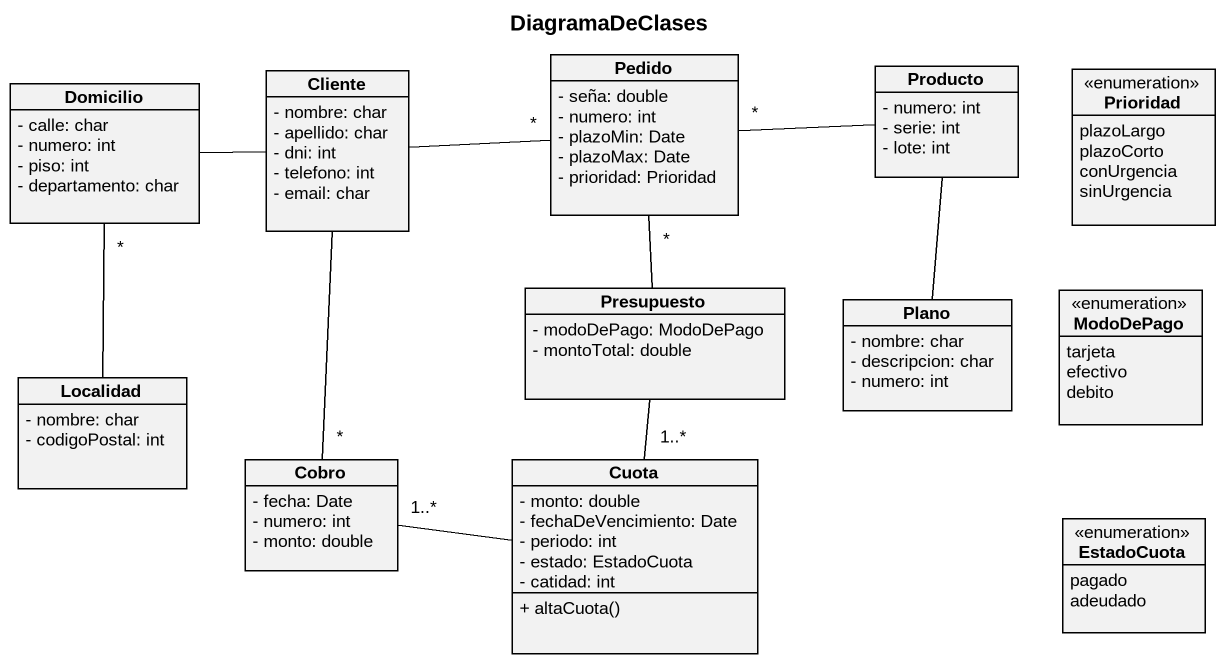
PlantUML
@startuml
title DiagramaDeClases
hide circle
hide empty members
skinparam classAttributeIconSize 0
class Pedido {
  - seña: double
  - numero: int
  - plazoMin: Date
  - plazoMax: Date
  - prioridad: Prioridad
}
class Domicilio {
  - calle: char
  - numero: int
  - piso: int
  - departamento: char
}
class Cliente {
  - nombre: char
  - apellido: char
  - dni: int
  - telefono: int
  - email: char
}
class Producto {
  - numero: int
  - serie: int
  - lote: int
}
enum Prioridad {
  plazoLargo
  plazoCorto
  conUrgencia
  sinUrgencia
}
class Presupuesto {
  - modoDePago: ModoDePago
  - montoTotal: double
}
class Plano {
  - nombre: char
  - descripcion: char
  - numero: int
}
enum ModoDePago {
  tarjeta
  efectivo
  debito
}
class Localidad {
  - nombre: char
  - codigoPostal: int
}
class Cobro {
  - fecha: Date
  - numero: int
  - monto: double
}
class Cuota {
  - monto: double
  - fechaDeVencimiento: Date
  - periodo: int
  - estado: EstadoCuota
  - catidad: int
  + altaCuota()
}
enum EstadoCuota {
  pagado
  adeudado
}
Pedido "*" -right- Producto
Domicilio -right- Cliente
Cliente -right- "*" Pedido
Producto -- Plano
Presupuesto -up- "*" Pedido
Presupuesto -- "1..*" Cuota
Localidad -up- "*" Domicilio
Cobro "*" -up- Cliente
Cobro "1..*" -right- Cuota
@enduml
